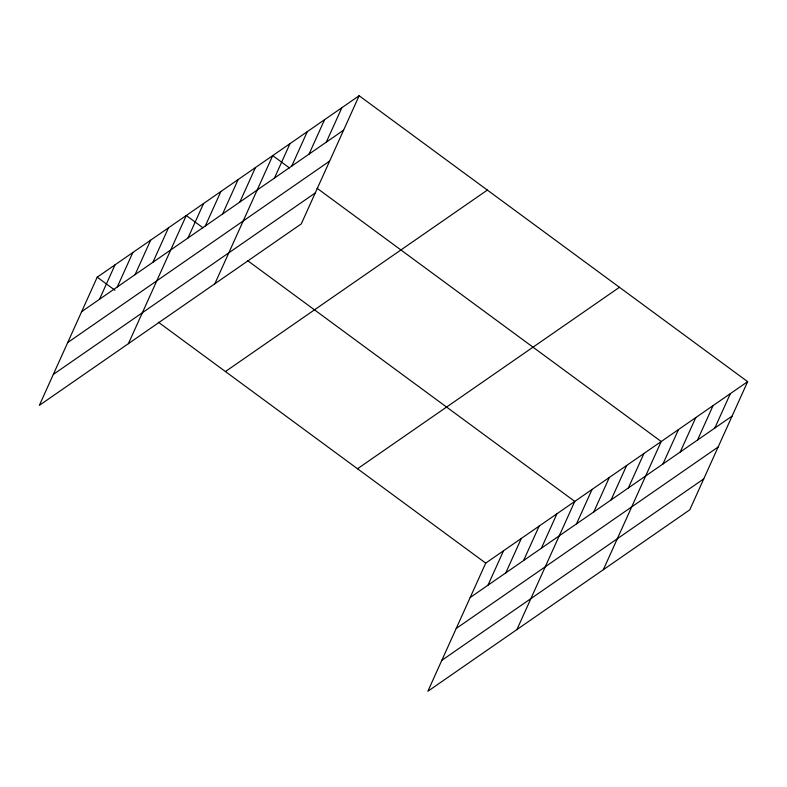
<?xml version="1.0" encoding="UTF-8"?>
<svg xmlns="http://www.w3.org/2000/svg" width="787" height="787" viewBox="0 0 787 787"><rect width="100%" height="100%" fill="white"/><g stroke="black" fill="none" stroke-linecap="round" stroke-linejoin="round"><path stroke-width="1.18" d="M359.147 95.729L97.214 277.191L39.35 405.354L301.283 223.892L359.147 95.729L747.65 381.646L689.786 509.809L427.853 691.271L485.717 563.108L747.65 381.646M99.477 299.296L115.03 264.855M117.293 286.96L132.836 252.519M135.098 274.614L150.651 240.173M152.914 262.278L168.467 227.837M128.409 343.663L186.273 215.5L203.036 227.837M188.014 237.959L203.558 203.518M205.299 225.987L220.852 191.546M222.583 214.005L238.136 179.564M239.878 202.033L255.421 167.592M214.841 283.773L272.715 155.619L289.478 167.956M274.447 178.078L290 143.637M291.741 166.106L307.284 131.665M309.025 154.124L324.578 119.683M326.31 142.152L341.863 107.711M487.979 585.203L503.532 550.762M505.785 572.867L521.338 538.426M523.601 560.531L539.154 526.09M541.417 548.185L556.96 513.744M516.911 629.57L574.776 501.408L247.423 260.497M576.507 523.876L592.06 489.435M593.801 511.894L609.354 477.453M611.086 499.922L626.639 465.481M628.37 487.94L643.923 453.499M603.344 569.69L661.208 441.527L317.092 188.27M662.949 463.986L678.502 429.545M680.234 452.013L695.787 417.572M697.528 440.041L713.071 405.6M714.812 428.059L730.366 393.618M81.671 311.632L343.594 130.17M67.702 342.561L329.635 161.099M53.319 374.425L315.243 192.963M225.426 371.543L487.35 190.08M357.514 468.757L619.448 287.294M470.164 597.549L732.097 416.087M456.204 628.479L718.138 447.016M441.812 660.342L703.745 478.88M97.214 277.191L114.971 290.255M158.364 322.198L485.717 563.108"/></g></svg>
